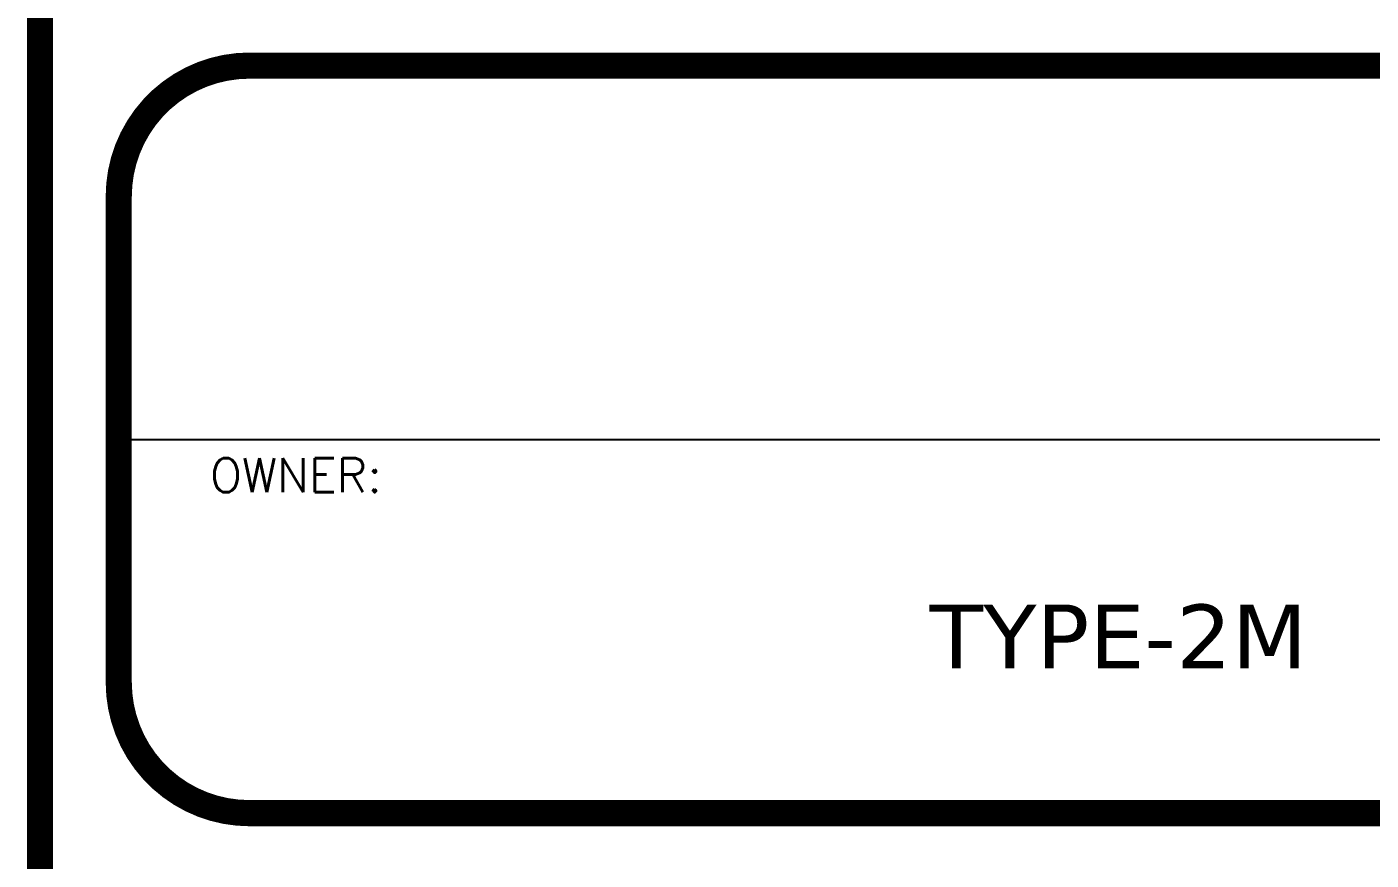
# Model space of a CAD drawing. Header units: centimetres. Extents: x 7997 to 116674, y 1017 to 13844.
# Drawn here: x 88673.7 to 88952, y 8887.2 to 9059.6 of the extents above; entities that cross this region are included whole.
import ezdxf
from ezdxf.enums import TextEntityAlignment as Align

# ---------------------------------------------------------------- set-up
doc = ezdxf.new("R2010")
doc.units = ezdxf.units.CM
doc.header["$LTSCALE"] = 200
doc.layers.add('DIM', color=11, linetype='Continuous')
doc.styles.add('$0$$0$$0$sheet notes', font='verdana.ttf')
doc.styles.add('$0$$0$Roman', font='romans')

# ---------------------------------------------------------------- blocks, each defined once
blk = doc.blocks.new('08-TITLE SHEET-selattin', base_point=(45714.81, -203081.37))
blk.add_line((50533.29, -205911.26), (51184.66, -205911.26))
at = {"color": 0, "linetype": 'ByBlock', "const_width": 8.52}
blk.add_lwpolyline([(50507.62, -203110.84), (50507.62, -206891.89)], dxfattribs=at)
blk.add_lwpolyline([(50575.88, -206033.01), (51142.07, -206033.01, 0.414214), (51184.66, -205990.41), (51184.66, -205832.11, 0.414214), (51142.07, -205789.52), (50575.88, -205789.52, 0.414214), (50533.29, -205832.11), (50533.29, -205990.41, 0.414214)], format="xyb", close=True, dxfattribs=at)
at = {"color": 0, "style": '$0$$0$Roman'}
blk.add_text('OWNER:', height=11.074, dxfattribs=at).set_placement((50563.01, -205928.48))
at = {"color": 0, "style": '$0$$0$$0$sheet notes'}
blk.add_text('TYPE-2M', height=20.774, dxfattribs=at).set_placement((50859.02, -205975.25), align=Align.MIDDLE)

msp = doc.modelspace()

# ---------------------------------------------------------------- block references
at = {"layer": 'DIM', "color": 0, "linetype": 'Continuous', "xscale": 0.6352921386949376, "yscale": 0.6352921386949376, "zscale": 0.6352921386949376}
msp.add_blockref('08-TITLE SHEET-selattin', (85631.6082, 10772.0841), dxfattribs=at)

doc.saveas('drawing.dxf')
